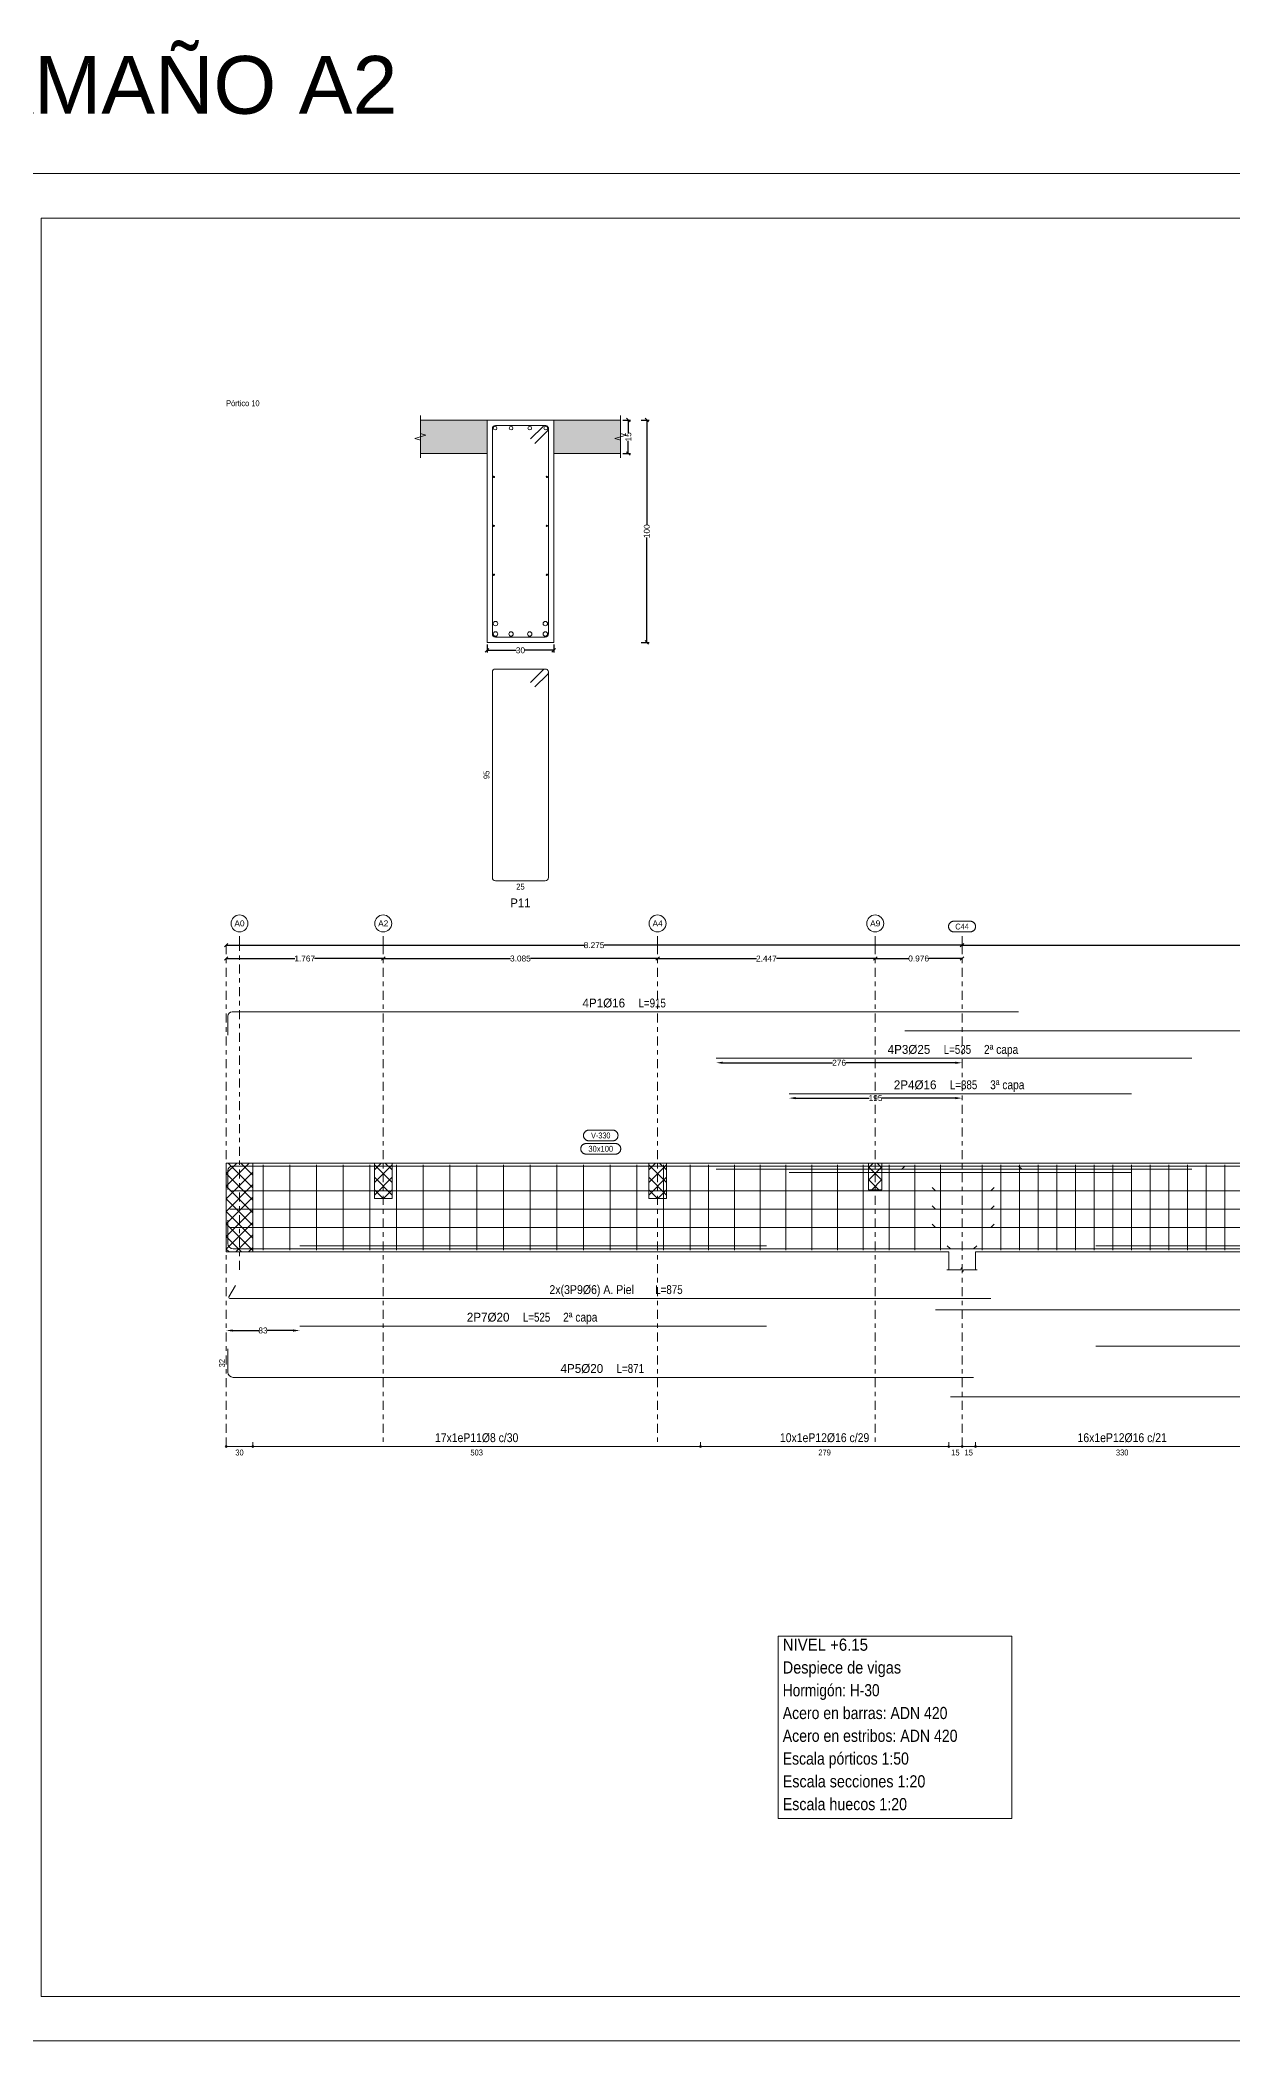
# Model space of a CAD drawing. Header units: millimetres. Extents: x 3 to 479, y -191 to 120.
# Drawn here: x 264.82 to 291.65, y 21.26 to 66.26 of the extents above; entities that cross this region are included whole.
import ezdxf
from ezdxf.enums import TextEntityAlignment as Align

# ---------------------------------------------------------------- set-up
doc = ezdxf.new("R2010")
doc.units = ezdxf.units.MM
doc.linetypes.add('CYPE_RAYAPUNTO', pattern=[0.4125, 0.2025, -0.105, 0, -0.105])
for name, color, linetype, lineweight in [('ALZ_ARM_LONG_ARM_TEXTOS', 3, 'Continuous', 9), ('ALZ_ARM_LONG_TXT_IND_CAPA_ARM_LONG', 3, 'Continuous', 9), ('ALZ_ARM_LONG_TXT_LONG', 3, 'Continuous', 9), ('ALZ_ARM_TRANS_TXT_EST', 3, 'Continuous', 9), ('ALZ_CONT_NUDOS', 122, 'Continuous', 9), ('ALZ_CONT_VIG_HORMIGON', 2, 'Continuous', 9), ('ALZ_COT_COT_ANCLAJES', 3, 'Continuous', 0), ('ALZ_COT_COT_ARM', 3, 'Continuous', 0), ('ALZ_COT_COT_EST', 3, 'Continuous', 0), ('ALZ_COT_COT_LIN_APOYOS', 2, 'CYPE_RAYAPUNTO', 0), ('ALZ_COT_LONGITUD_PROYECTADA', 122, 'Continuous', 0), ('ALZ_COT_TEXTOS_ESTRIBOS', 122, 'Continuous', 0), ('ALZ_REF_COT_LIN_AUX_COTA', 2, 'CYPE_RAYAPUNTO', 9), ('ALZ_REF_REF_NOMBRE', 3, 'Continuous', 9), ('ALZ_REF_REF_REFERENCIA', 3, 'Continuous', 9), ('ALZ_REF_REFERENCIA_PORTICO', 3, 'Continuous', 9), ('ALZ_REF_TEXTO_REF_NOMBRE', 3, 'Continuous', 9), ('ALZ_REF_TEXTO_REF_REFERENCIA', 3, 'Continuous', 9), ('ARM_LONGITUDINAL_Ø16', 212, 'Continuous', 9), ('ARM_LONGITUDINAL_Ø20', 30, 'Continuous', 9), ('ARM_LONGITUDINAL_Ø25', 20, 'Continuous', 9), ('ARM_LONGITUDINAL_Ø6', 151, 'Continuous', 9), ('ARM_TRANSVERSAL_Ø16', 212, 'Continuous', 9), ('ARM_TRANSVERSAL_Ø8', 32, 'Continuous', 9), ('CIM_REFEREN', 2, 'Continuous', 0), ('RECUAD_LIMITES', 2, 'Continuous', 0), ('RECUAD_MARCO', 1, 'Continuous', 20), ('SEC_CONT_FORJADOS_SECCION', 8, 'Continuous', 9), ('SEC_CONT_VIG_HORMIGON_SECCION', 2, 'Continuous', 9), ('SEC_COTAS_SEC_DIM_VIGA', 122, 'Continuous', 0), ('SEC_COTAS_TEXTOS_DESPIECE_ESTRIBADO', 122, 'Continuous', 0), ('SEC_REF_TXT_POSICIONES_ARM_ESTRIBOS', 1, 'Continuous', 9), ('TAB_COM_LINEAS', 1, 'Continuous', 9), ('TAB_COM_TEXTOS', 1, 'Continuous', 9)]:
    doc.layers.add(name, color=color, linetype=linetype, lineweight=lineweight)
doc.styles.add('CYPETXT_0.2_romans', font='arial.ttf', dxfattribs={"height": 0.133333})
doc.styles.add('CYPETXT_romans', font='arial.ttf', dxfattribs={"height": 0.2})
doc.dimstyles.new('cype_arrow', dxfattribs={"dimtxt": 0.18, "dimasz": 0.15, "dimexe": 0.05, "dimexo": 0.05, "dimgap": 0, "dimtad": 0, "dimdec": 4, "dimzin": 0, "dimdsep": 46, "dimtxsty": 'CYPETXT_0.2_romans', "dimcen": 0.09, "dimadec": 0, "dimazin": 0, "dimtfac": 1, "dimtdec": 4, "dimtofl": 0, "dimtmove": 2, "dimatfit": 3, "dimfxl": 1, "dimtolj": 1, "dimtzin": 0, "dimarcsym": 0})
doc.dimstyles.new('cype_oblique', dxfattribs={"dimtxt": 0.18, "dimasz": 0.18, "dimexe": 0.05, "dimexo": 0.05, "dimgap": 0, "dimtad": 0, "dimdec": 4, "dimzin": 0, "dimdsep": 46, "dimtxsty": 'CYPETXT_0.2_romans', "dimblk": 'OBLIQUE', "dimtsz": 0.04, "dimcen": 0.09, "dimadec": 0, "dimazin": 0, "dimtfac": 1, "dimtdec": 4, "dimtofl": 0, "dimtmove": 2, "dimatfit": 3, "dimfxl": 1, "dimtolj": 1, "dimtzin": 0, "dimarcsym": 0})

# ---------------------------------------------------------------- blocks, each defined once
blk = doc.blocks.new('*D1186')
at = {"layer": 'Defpoints', "color": 0, "transparency": 16777216}
for p in [(274.871, 52.712), (276.371, 52.712), (276.371, 52.534)]:
    blk.add_point(p, dxfattribs=at)
at = {"layer": 'SEC_COTAS_SEC_DIM_VIGA', "color": 0, "lineweight": -2, "transparency": 16777216}
for p, q in [((274.871, 52.662), (274.871, 52.484)), ((276.371, 52.662), (276.371, 52.484)), ((274.831, 52.494), (274.911, 52.574)), ((274.871, 52.534), (275.526, 52.534)), ((276.371, 52.534), (275.716, 52.534)), ((276.331, 52.494), (276.411, 52.574))]:
    blk.add_line(p, q, dxfattribs=at)
at = {"layer": 'SEC_COTAS_SEC_DIM_VIGA', "color": 0, "transparency": 16777216, "insert": (275.621, 52.534), "char_height": 0.1333, "attachment_point": 5, "style": 'CYPETXT_0.2_romans'}
blk.add_mtext('\\A1;30', dxfattribs=at)
blk = doc.blocks.new('_OBLIQUE')
at = {"color": 0, "linetype": 'ByBlock', "lineweight": -2}
blk.add_line((-0.5, -0.5), (0.5, 0.5), dxfattribs=at)
blk = doc.blocks.new('*D1187')
at = {"layer": 'Defpoints', "color": 0, "transparency": 16777216}
for p in [(277.871, 57.712), (278.048, 57.712), (277.871, 56.962)]:
    blk.add_point(p, dxfattribs=at)
at = {"layer": 'SEC_COTAS_SEC_DIM_VIGA', "color": 0, "lineweight": -2, "transparency": 16777216}
for p, q in [((277.921, 57.712), (278.098, 57.712)), ((278.088, 57.672), (278.008, 57.752)), ((278.048, 57.712), (278.048, 57.427)), ((278.048, 56.962), (278.048, 57.247)), ((277.921, 56.962), (278.098, 56.962)), ((278.088, 56.922), (278.008, 57.002))]:
    blk.add_line(p, q, dxfattribs=at)
at = {"layer": 'SEC_COTAS_SEC_DIM_VIGA', "color": 0, "transparency": 16777216, "insert": (278.048, 57.337), "char_height": 0.1333, "attachment_point": 5, "rotation": 90, "style": 'CYPETXT_0.2_romans'}
blk.add_mtext('\\A1;15', dxfattribs=at)
blk = doc.blocks.new('*D1188')
at = {"layer": 'Defpoints', "color": 0, "transparency": 16777216}
for p in [(278.287, 57.712), (278.464, 57.712), (278.287, 52.712)]:
    blk.add_point(p, dxfattribs=at)
at = {"layer": 'SEC_COTAS_SEC_DIM_VIGA', "color": 0, "lineweight": -2, "transparency": 16777216}
for p, q in [((278.337, 57.712), (278.514, 57.712)), ((278.504, 57.672), (278.424, 57.752)), ((278.464, 57.712), (278.464, 55.353)), ((278.464, 52.712), (278.464, 55.071)), ((278.337, 52.712), (278.514, 52.712)), ((278.504, 52.672), (278.424, 52.752))]:
    blk.add_line(p, q, dxfattribs=at)
at = {"layer": 'SEC_COTAS_SEC_DIM_VIGA', "color": 0, "transparency": 16777216, "insert": (278.464, 55.212), "char_height": 0.1333, "attachment_point": 5, "rotation": 90, "style": 'CYPETXT_0.2_romans'}
blk.add_mtext('\\A1;100', dxfattribs=at)
blk = doc.blocks.new('*D1192')
at = {"layer": 'ALZ_COT_LONGITUD_PROYECTADA', "color": 0, "lineweight": -2, "transparency": 16777216}
for p, q in [((268.963, 45.562), (269.043, 45.642)), ((269.003, 45.602), (270.551, 45.602)), ((272.536, 45.602), (270.988, 45.602)), ((272.496, 45.562), (272.576, 45.642))]:
    blk.add_line(p, q, dxfattribs=at)
at = {"layer": 'Defpoints', "color": 0, "transparency": 16777216}
for p in [(269.003, 45.602), (269.003, 45.602), (272.536, 45.602)]:
    blk.add_point(p, dxfattribs=at)
at = {"layer": 'ALZ_COT_LONGITUD_PROYECTADA', "color": 0, "transparency": 16777216, "insert": (270.77, 45.602), "char_height": 0.1333, "attachment_point": 5, "style": 'CYPETXT_0.2_romans'}
blk.add_mtext('\\A1;1.767', dxfattribs=at)
blk = doc.blocks.new('*D1193')
at = {"layer": 'ALZ_COT_LONGITUD_PROYECTADA', "color": 0, "lineweight": -2, "transparency": 16777216}
for p, q in [((272.496, 45.562), (272.576, 45.642)), ((272.536, 45.602), (275.396, 45.602)), ((278.706, 45.602), (275.847, 45.602)), ((278.666, 45.562), (278.746, 45.642))]:
    blk.add_line(p, q, dxfattribs=at)
at = {"layer": 'Defpoints', "color": 0, "transparency": 16777216}
for p in [(272.536, 45.602), (272.536, 45.602), (278.706, 45.602)]:
    blk.add_point(p, dxfattribs=at)
at = {"layer": 'ALZ_COT_LONGITUD_PROYECTADA', "color": 0, "transparency": 16777216, "insert": (275.621, 45.602), "char_height": 0.1333, "attachment_point": 5, "style": 'CYPETXT_0.2_romans'}
blk.add_mtext('\\A1;3.085', dxfattribs=at)
blk = doc.blocks.new('*D1194')
at = {"layer": 'ALZ_COT_LONGITUD_PROYECTADA', "color": 0, "lineweight": -2, "transparency": 16777216}
for p, q in [((278.666, 45.562), (278.746, 45.642)), ((278.706, 45.602), (280.927, 45.602)), ((283.601, 45.602), (281.379, 45.602)), ((283.561, 45.562), (283.641, 45.642))]:
    blk.add_line(p, q, dxfattribs=at)
at = {"layer": 'Defpoints', "color": 0, "transparency": 16777216}
for p in [(278.706, 45.602), (278.706, 45.602), (283.601, 45.602)]:
    blk.add_point(p, dxfattribs=at)
at = {"layer": 'ALZ_COT_LONGITUD_PROYECTADA', "color": 0, "transparency": 16777216, "insert": (281.153, 45.602), "char_height": 0.1333, "attachment_point": 5, "style": 'CYPETXT_0.2_romans'}
blk.add_mtext('\\A1;2.447', dxfattribs=at)
blk = doc.blocks.new('*D1195')
at = {"layer": 'ALZ_COT_LONGITUD_PROYECTADA', "color": 0, "lineweight": -2, "transparency": 16777216}
for p, q in [((283.561, 45.562), (283.641, 45.642)), ((283.601, 45.602), (284.352, 45.602)), ((285.553, 45.602), (284.802, 45.602)), ((285.513, 45.562), (285.593, 45.642))]:
    blk.add_line(p, q, dxfattribs=at)
at = {"layer": 'Defpoints', "color": 0, "transparency": 16777216}
for p in [(283.601, 45.602), (283.601, 45.602), (285.553, 45.602)]:
    blk.add_point(p, dxfattribs=at)
at = {"layer": 'ALZ_COT_LONGITUD_PROYECTADA', "color": 0, "transparency": 16777216, "insert": (284.577, 45.602), "char_height": 0.1333, "attachment_point": 5, "style": 'CYPETXT_0.2_romans'}
blk.add_mtext('\\A1;0.976', dxfattribs=at)
blk = doc.blocks.new('*D1196')
at = {"layer": 'ALZ_COT_LONGITUD_PROYECTADA', "color": 0, "lineweight": -2, "transparency": 16777216}
for p, q in [((268.963, 45.862), (269.043, 45.942)), ((285.513, 45.862), (285.593, 45.942)), ((269.003, 45.902), (277.052, 45.902)), ((285.553, 45.902), (277.504, 45.902))]:
    blk.add_line(p, q, dxfattribs=at)
at = {"layer": 'Defpoints', "color": 0, "transparency": 16777216}
for p in [(269.003, 45.902), (269.003, 45.902), (285.553, 45.902)]:
    blk.add_point(p, dxfattribs=at)
at = {"layer": 'ALZ_COT_LONGITUD_PROYECTADA', "color": 0, "transparency": 16777216, "insert": (277.278, 45.902), "char_height": 0.1333, "attachment_point": 5, "style": 'CYPETXT_0.2_romans'}
blk.add_mtext('\\A1;8.275', dxfattribs=at)
blk = doc.blocks.new('*D1197')
at = {"layer": 'ALZ_COT_LONGITUD_PROYECTADA', "color": 0, "lineweight": -2, "transparency": 16777216}
for p, q in [((285.513, 45.862), (285.593, 45.942)), ((303.463, 45.862), (303.543, 45.942)), ((285.553, 45.902), (294.303, 45.902)), ((303.503, 45.902), (294.754, 45.902))]:
    blk.add_line(p, q, dxfattribs=at)
at = {"layer": 'Defpoints', "color": 0, "transparency": 16777216}
for p in [(285.553, 45.902), (285.553, 45.902), (303.503, 45.902)]:
    blk.add_point(p, dxfattribs=at)
at = {"layer": 'ALZ_COT_LONGITUD_PROYECTADA', "color": 0, "transparency": 16777216, "insert": (294.528, 45.902), "char_height": 0.1333, "attachment_point": 5, "style": 'CYPETXT_0.2_romans'}
blk.add_mtext('\\A1;8.975', dxfattribs=at)
blk = doc.blocks.new('*D1199')
at = {"layer": 'ALZ_COT_COT_ARM', "color": 0, "lineweight": -2, "transparency": 16777216}
for p, q in [((280.173, 43.258), (282.64, 43.258)), ((285.403, 43.258), (282.937, 43.258))]:
    blk.add_line(p, q, dxfattribs=at)
at = {"layer": 'ALZ_COT_COT_ARM', "color": 0, "transparency": 16777216}
for points in [[(280.173, 43.283), (280.173, 43.233), (280.023, 43.258)], [(285.403, 43.283), (285.403, 43.233), (285.553, 43.258)]]:
    blk.add_solid(points, dxfattribs=at)
at = {"layer": 'Defpoints', "color": 0, "transparency": 16777216}
for p in [(280.023, 43.258), (285.553, 43.258), (285.553, 43.258)]:
    blk.add_point(p, dxfattribs=at)
at = {"layer": 'ALZ_COT_COT_ARM', "color": 0, "transparency": 16777216, "insert": (282.788, 43.258), "char_height": 0.1333, "attachment_point": 5, "style": 'CYPETXT_0.2_romans'}
blk.add_mtext('\\A1;276', dxfattribs=at)
blk = doc.blocks.new('*D1200')
at = {"layer": 'ALZ_COT_COT_ARM', "color": 0, "lineweight": -2, "transparency": 16777216}
for p, q in [((281.812, 42.463), (283.466, 42.463)), ((285.403, 42.463), (283.749, 42.463))]:
    blk.add_line(p, q, dxfattribs=at)
at = {"layer": 'ALZ_COT_COT_ARM', "color": 0, "transparency": 16777216}
for points in [[(281.812, 42.488), (281.812, 42.438), (281.662, 42.463)], [(285.403, 42.488), (285.403, 42.438), (285.553, 42.463)]]:
    blk.add_solid(points, dxfattribs=at)
at = {"layer": 'Defpoints', "color": 0, "transparency": 16777216}
for p in [(281.662, 42.463), (285.553, 42.463), (285.553, 42.463)]:
    blk.add_point(p, dxfattribs=at)
at = {"layer": 'ALZ_COT_COT_ARM', "color": 0, "transparency": 16777216, "insert": (283.608, 42.463), "char_height": 0.1333, "attachment_point": 5, "style": 'CYPETXT_0.2_romans'}
blk.add_mtext('\\A1;195', dxfattribs=at)
blk = doc.blocks.new('*D1201')
at = {"layer": 'ALZ_COT_COT_ARM', "color": 0, "lineweight": -2, "transparency": 16777216}
for p, q in [((269.153, 37.236), (269.735, 37.236)), ((270.509, 37.236), (269.926, 37.236))]:
    blk.add_line(p, q, dxfattribs=at)
at = {"layer": 'ALZ_COT_COT_ARM', "color": 0, "transparency": 16777216}
for points in [[(269.153, 37.261), (269.153, 37.211), (269.003, 37.236)], [(270.509, 37.261), (270.509, 37.211), (270.659, 37.236)]]:
    blk.add_solid(points, dxfattribs=at)
at = {"layer": 'Defpoints', "color": 0, "transparency": 16777216}
for p in [(269.003, 37.236), (270.659, 37.236), (270.659, 37.236)]:
    blk.add_point(p, dxfattribs=at)
at = {"layer": 'ALZ_COT_COT_ARM', "color": 0, "transparency": 16777216, "insert": (269.831, 37.236), "char_height": 0.1333, "attachment_point": 5, "style": 'CYPETXT_0.2_romans'}
blk.add_mtext('\\A1;83', dxfattribs=at)

msp = doc.modelspace()

# ---------------------------------------------------------------- hatches: boundary and pattern name
at = {"layer": 'SEC_CONT_FORJADOS_SECCION', "true_color": 0xdad7d3}
for points in [[(273.37112, 57.71183), (274.87112, 57.71183), (274.87112, 56.96183), (273.37112, 56.96183)], [(277.87112, 57.71183), (276.37112, 57.71183), (276.37112, 56.96183), (277.87112, 56.96183)]]:
    msp.add_hatch(color=254, dxfattribs=at).paths.add_polyline_path(points)

# ---------------------------------------------------------------- linework, layer by layer
at = {"layer": 'ALZ_CONT_NUDOS'}
for p, q in [((269.00293, 41.00258), (269.00293, 39.00258)), ((285.25306, 39.00258), (285.25306, 38.60258)), ((285.85306, 39.00258), (285.85306, 38.60258))]:
    msp.add_line(p, q, dxfattribs=at)
at = {"layer": 'ALZ_CONT_NUDOS', "lineweight": 0}
for p, q in [((269.00293, 40.48197), (269.52353, 41.00258)), ((269.00293, 40.76481), (269.24069, 41.00258)), ((269.60293, 40.44766), (269.04801, 41.00258)), ((269.60293, 40.7305), (269.33085, 41.00258)), ((272.33612, 40.84766), (272.49104, 41.00258)), ((272.33612, 40.56481), (272.73612, 40.96481)), ((272.73612, 40.56481), (272.33612, 40.96481)), ((272.73612, 40.84766), (272.5812, 41.00258)), ((278.50612, 40.84766), (278.66104, 41.00258)), ((278.50612, 40.56481), (278.90612, 40.96481)), ((278.90612, 40.56481), (278.50612, 40.96481)), ((278.90612, 40.84766), (278.7512, 41.00258)), ((283.45056, 40.89766), (283.55548, 41.00258)), ((283.75056, 40.89766), (283.64564, 41.00258)), ((269.00293, 40.19913), (269.60293, 40.79913)), ((269.60293, 40.16481), (269.00293, 40.76481)), ((269.00293, 39.91629), (269.60293, 40.51629)), ((272.33612, 40.28197), (272.73612, 40.68197)), ((272.73612, 40.28197), (272.33612, 40.68197)), ((278.50612, 40.28197), (278.90612, 40.68197)), ((278.90612, 40.28197), (278.50612, 40.68197)), ((283.45056, 40.61481), (283.75056, 40.91481)), ((283.75056, 40.61481), (283.45056, 40.91481)), ((283.67995, 40.40258), (283.45056, 40.63197)), ((283.52116, 40.40258), (283.75056, 40.63197)), ((269.60293, 39.88197), (269.00293, 40.48197)), ((269.00293, 39.63344), (269.60293, 40.23344)), ((269.60293, 39.59913), (269.00293, 40.19913)), ((272.53267, 40.20258), (272.33612, 40.39913)), ((272.53957, 40.20258), (272.73612, 40.39913)), ((278.70267, 40.20258), (278.50612, 40.39913)), ((278.70957, 40.20258), (278.90612, 40.39913)), ((269.00293, 39.3506), (269.60293, 39.9506)), ((269.60293, 39.31629), (269.00293, 39.91629)), ((269.00293, 39.06776), (269.60293, 39.66776)), ((269.60293, 39.03344), (269.00293, 39.63344)), ((269.35095, 39.00258), (269.00293, 39.3506)), ((269.22059, 39.00258), (269.60293, 39.38492)), ((269.06811, 39.00258), (269.00293, 39.06776)), ((269.50343, 39.00258), (269.60293, 39.10207))]:
    msp.add_line(p, q, dxfattribs=at)
at = {"layer": 'ALZ_CONT_NUDOS'}
for points in [[(269.00293, 41.00258), (269.60293, 41.00258)], [(285.25306, 41.00258), (285.85306, 41.00258)], [(269.00293, 39.00258), (269.60293, 39.00258)], [(285.21306, 38.60258), (285.52306, 38.60258), (285.53806, 38.65258), (285.56806, 38.55258), (285.58306, 38.60258), (285.89306, 38.60258)]]:
    msp.add_lwpolyline(points, dxfattribs=at)
at = {"layer": 'ALZ_CONT_NUDOS', "lineweight": 0}
for points in [[(269.00293, 41.00258), (269.00293, 39.00258), (269.60293, 39.00258), (269.60293, 41.00258), (269.00293, 41.00258)], [(272.33612, 41.00258), (272.33612, 40.20258), (272.73612, 40.20258), (272.73612, 41.00258), (272.33612, 41.00258)], [(278.50612, 41.00258), (278.50612, 40.20258), (278.90612, 40.20258), (278.90612, 41.00258), (278.50612, 41.00258)], [(283.45056, 41.00258), (283.45056, 40.40258), (283.75056, 40.40258), (283.75056, 41.00258), (283.45056, 41.00258)]]:
    msp.add_lwpolyline(points, close=True, dxfattribs=at)
at = {"layer": 'ALZ_CONT_VIG_HORMIGON'}
for p, q in [((269.60293, 41.00258), (272.53612, 41.00258)), ((272.53612, 41.00258), (278.70612, 41.00258)), ((278.70612, 41.00258), (283.60056, 41.00258)), ((283.60056, 41.00258), (285.25306, 41.00258)), ((285.85306, 41.00258), (302.55306, 41.00258)), ((269.60293, 39.00258), (272.53612, 39.00258)), ((272.53612, 39.00258), (278.70612, 39.00258)), ((278.70612, 39.00258), (283.60056, 39.00258)), ((283.60056, 39.00258), (285.25306, 39.00258)), ((285.85306, 39.00258), (302.55306, 39.00258))]:
    msp.add_line(p, q, dxfattribs=at)
at = {"layer": 'ALZ_COT_COT_EST'}
for p, q in [((269.00293, 34.62577), (269.00293, 34.72577)), ((269.60293, 34.62577), (269.60293, 34.72577)), ((279.67144, 34.62577), (279.67144, 34.72577)), ((285.25306, 34.62577), (285.25306, 34.72577)), ((285.55306, 34.62577), (285.55306, 34.72577)), ((285.85306, 34.62577), (285.85306, 34.72577))]:
    msp.add_line(p, q, dxfattribs=at)
for points in [[(269.00293, 34.62577), (269.60293, 34.62577), (269.60293, 34.72577)], [(269.60293, 34.62577), (279.67144, 34.62577), (279.67144, 34.72577)], [(279.67144, 34.62577), (285.25306, 34.62577), (285.25306, 34.72577)], [(285.25306, 34.62577), (285.55306, 34.62577), (285.55306, 34.72577)], [(285.55306, 34.62577), (285.85306, 34.62577), (285.85306, 34.72577)], [(285.85306, 34.62577), (292.45644, 34.62577), (292.45644, 34.72577)]]:
    msp.add_lwpolyline(points, dxfattribs=at)
for centre in [(269.00293, 34.62577), (269.60293, 34.62577), (269.60293, 34.62577), (279.67144, 34.62577), (279.67144, 34.62577), (285.25306, 34.62577), (285.25306, 34.62577), (285.55306, 34.62577), (285.55306, 34.62577), (285.85306, 34.62577), (285.85306, 34.62577)]:
    msp.add_circle(centre, 0.02, dxfattribs=at)
at = {"layer": 'ALZ_COT_COT_LIN_APOYOS'}
for p, q in [((269.00293, 45.90205), (269.00293, 34.62577)), ((269.00293, 45.90205), (269.00293, 34.62577)), ((272.53612, 45.90205), (272.53612, 34.62577)), ((278.70612, 45.90205), (278.70612, 34.62577)), ((283.60056, 45.90205), (283.60056, 34.62577)), ((285.55306, 45.90205), (285.55306, 34.62577)), ((285.55306, 45.90205), (285.55306, 34.62577))]:
    msp.add_line(p, q, dxfattribs=at)
at = {"layer": 'ALZ_REF_COT_LIN_AUX_COTA'}
for p, q in [((269.30293, 45.90205), (269.30293, 46.20205)), ((272.53612, 45.90205), (272.53612, 46.20205)), ((278.70612, 45.90205), (278.70612, 46.20205)), ((283.60056, 45.90205), (283.60056, 46.20205)), ((285.55306, 45.90205), (285.55306, 46.20205)), ((269.30293, 38.60258), (269.30293, 45.90205))]:
    msp.add_line(p, q, dxfattribs=at)
at = {"layer": 'ALZ_REF_REF_NOMBRE'}
for points in [[(277.757, 41.44258), (277.76501, 41.44231), (277.77299, 41.44151), (277.7809, 41.44017), (277.7887, 41.43831), (277.79636, 41.43594), (277.80384, 41.43306), (277.81112, 41.42968), (277.81815, 41.42583), (277.82491, 41.42151), (277.83137, 41.41675), (277.83749, 41.41158), (277.84325, 41.406), (277.84863, 41.40005), (277.8536, 41.39376), (277.85814, 41.38715), (277.86223, 41.38025), (277.86585, 41.37309), (277.86898, 41.36571), (277.87161, 41.35813), (277.87373, 41.3504), (277.87532, 41.34254), (277.87639, 41.33459), (277.87693, 41.32659), (277.87693, 41.31857), (277.87639, 41.31057), (277.87532, 41.30262), (277.87373, 41.29476), (277.87161, 41.28702), (277.86898, 41.27945), (277.86585, 41.27206), (277.86223, 41.26491), (277.85814, 41.25801), (277.8536, 41.2514), (277.84863, 41.2451), (277.84325, 41.23915), (277.83749, 41.23358), (277.83137, 41.2284), (277.82491, 41.22364), (277.81815, 41.21933), (277.81112, 41.21547), (277.80384, 41.2121), (277.79636, 41.20922), (277.7887, 41.20684), (277.7809, 41.20498), (277.77299, 41.20365), (277.76501, 41.20285), (277.757, 41.20258), (277.099, 41.20258), (277.09098, 41.20285), (277.083, 41.20365), (277.07509, 41.20498), (277.06729, 41.20684), (277.05963, 41.20922), (277.05215, 41.2121), (277.04487, 41.21547), (277.03784, 41.21933), (277.03108, 41.22364), (277.02463, 41.2284), (277.0185, 41.23358), (277.01274, 41.23915), (277.00736, 41.2451), (277.00239, 41.2514), (276.99785, 41.25801), (276.99376, 41.26491), (276.99014, 41.27206), (276.98701, 41.27945), (276.98438, 41.28702), (276.98226, 41.29476), (276.98067, 41.30262), (276.9796, 41.31057), (276.97906, 41.31857), (276.97906, 41.32659), (276.9796, 41.33459), (276.98067, 41.34254), (276.98226, 41.3504), (276.98438, 41.35813), (276.98701, 41.36571), (276.99014, 41.37309), (276.99376, 41.38025), (276.99785, 41.38715), (277.00239, 41.39376), (277.00736, 41.40005), (277.01274, 41.406), (277.0185, 41.41158), (277.02463, 41.41675), (277.03108, 41.42151), (277.03784, 41.42583), (277.04487, 41.42968), (277.05215, 41.43306), (277.05963, 41.43594), (277.06729, 41.43831), (277.07509, 41.44017), (277.083, 41.44151), (277.09098, 41.44231), (277.099, 41.44258), (277.757, 41.44258)], [(277.696, 41.74258), (277.70401, 41.74231), (277.71199, 41.74151), (277.7199, 41.74017), (277.7277, 41.73831), (277.73536, 41.73594), (277.74284, 41.73306), (277.75012, 41.72968), (277.75715, 41.72583), (277.76391, 41.72151), (277.77037, 41.71675), (277.77649, 41.71158), (277.78225, 41.706), (277.78763, 41.70005), (277.7926, 41.69376), (277.79714, 41.68715), (277.80123, 41.68025), (277.80485, 41.67309), (277.80798, 41.66571), (277.81061, 41.65813), (277.81273, 41.6504), (277.81432, 41.64254), (277.81539, 41.63459), (277.81593, 41.62659), (277.81593, 41.61857), (277.81539, 41.61057), (277.81432, 41.60262), (277.81273, 41.59476), (277.81061, 41.58702), (277.80798, 41.57945), (277.80485, 41.57206), (277.80123, 41.56491), (277.79714, 41.55801), (277.7926, 41.5514), (277.78763, 41.5451), (277.78225, 41.53915), (277.77649, 41.53358), (277.77037, 41.5284), (277.76391, 41.52364), (277.75715, 41.51933), (277.75012, 41.51547), (277.74284, 41.5121), (277.73536, 41.50922), (277.7277, 41.50684), (277.7199, 41.50498), (277.71199, 41.50365), (277.70401, 41.50285), (277.696, 41.50258), (277.16, 41.50258), (277.15198, 41.50285), (277.144, 41.50365), (277.13609, 41.50498), (277.12829, 41.50684), (277.12063, 41.50922), (277.11315, 41.5121), (277.10587, 41.51547), (277.09884, 41.51933), (277.09208, 41.52364), (277.08563, 41.5284), (277.0795, 41.53358), (277.07374, 41.53915), (277.06836, 41.5451), (277.06339, 41.5514), (277.05885, 41.55801), (277.05476, 41.56491), (277.05114, 41.57206), (277.04801, 41.57945), (277.04538, 41.58702), (277.04326, 41.59476), (277.04167, 41.60262), (277.0406, 41.61057), (277.04006, 41.61857), (277.04006, 41.62659), (277.0406, 41.63459), (277.04167, 41.64254), (277.04326, 41.6504), (277.04538, 41.65813), (277.04801, 41.66571), (277.05114, 41.67309), (277.05476, 41.68025), (277.05885, 41.68715), (277.06339, 41.69376), (277.06836, 41.70005), (277.07374, 41.706), (277.0795, 41.71158), (277.08563, 41.71675), (277.09208, 41.72151), (277.09884, 41.72583), (277.10587, 41.72968), (277.11315, 41.73306), (277.12063, 41.73594), (277.12829, 41.73831), (277.13609, 41.74017), (277.144, 41.74151), (277.15198, 41.74231), (277.16, 41.74258), (277.696, 41.74258)]]:
    msp.add_lwpolyline(points, close=True, dxfattribs=at)
at = {"layer": 'ALZ_REF_REF_REFERENCIA'}
msp.add_lwpolyline([(285.73706, 46.44205), (285.74508, 46.44178), (285.75306, 46.44098), (285.76097, 46.43964), (285.76877, 46.43778), (285.77643, 46.43541), (285.78391, 46.43252), (285.79119, 46.42915), (285.79822, 46.42529), (285.80498, 46.42098), (285.81143, 46.41622), (285.81756, 46.41104), (285.82332, 46.40547), (285.8287, 46.39952), (285.83367, 46.39323), (285.83821, 46.38662), (285.8423, 46.37972), (285.84592, 46.37256), (285.84905, 46.36518), (285.85168, 46.3576), (285.8538, 46.34986), (285.85539, 46.34201), (285.85646, 46.33406), (285.857, 46.32606), (285.857, 46.31804), (285.85646, 46.31003), (285.85539, 46.30209), (285.8538, 46.29423), (285.85168, 46.28649), (285.84905, 46.27892), (285.84592, 46.27153), (285.8423, 46.26438), (285.83821, 46.25748), (285.83367, 46.25086), (285.8287, 46.24457), (285.82332, 46.23862), (285.81756, 46.23305), (285.81143, 46.22787), (285.80498, 46.22311), (285.79822, 46.2188), (285.79119, 46.21494), (285.78391, 46.21157), (285.77643, 46.20869), (285.76877, 46.20631), (285.76097, 46.20445), (285.75306, 46.20312), (285.74508, 46.20231), (285.73706, 46.20205), (285.36906, 46.20205), (285.36105, 46.20231), (285.35307, 46.20312), (285.34516, 46.20445), (285.33736, 46.20631), (285.3297, 46.20869), (285.32222, 46.21157), (285.31494, 46.21494), (285.30791, 46.2188), (285.30115, 46.22311), (285.29469, 46.22787), (285.28857, 46.23305), (285.28281, 46.23862), (285.27743, 46.24457), (285.27246, 46.25086), (285.26792, 46.25748), (285.26383, 46.26438), (285.26021, 46.27153), (285.25708, 46.27892), (285.25445, 46.28649), (285.25233, 46.29423), (285.25074, 46.30209), (285.24967, 46.31003), (285.24913, 46.31804), (285.24913, 46.32606), (285.24967, 46.33406), (285.25074, 46.34201), (285.25233, 46.34986), (285.25445, 46.3576), (285.25708, 46.36518), (285.26021, 46.37256), (285.26383, 46.37972), (285.26792, 46.38662), (285.27246, 46.39323), (285.27743, 46.39952), (285.28281, 46.40547), (285.28857, 46.41104), (285.29469, 46.41622), (285.30115, 46.42098), (285.30791, 46.42529), (285.31494, 46.42915), (285.32222, 46.43252), (285.3297, 46.43541), (285.33736, 46.43778), (285.34516, 46.43964), (285.35307, 46.44098), (285.36105, 46.44178), (285.36906, 46.44205), (285.73706, 46.44205)], close=True, dxfattribs=at)
for centre in [(269.30293, 46.39227), (272.53612, 46.39227), (278.70612, 46.39227), (283.60056, 46.39227)]:
    msp.add_circle(centre, 0.19023, dxfattribs=at)
at = {"layer": 'ARM_LONGITUDINAL_Ø16'}
for p, q in [((284.26306, 40.93058), (284.19235, 40.85987)), ((286.82293, 40.93058), (286.89567, 40.86196))]:
    msp.add_line(p, q, dxfattribs=at)
for points in [[(269.04293, 43.88205), (269.04293, 44.30605), (269.05023, 44.34278), (269.07104, 44.37393), (269.10219, 44.39474), (269.13893, 44.40205), (286.82293, 44.40205)], [(303.46306, 43.97833), (284.26306, 43.97833)], [(281.66212, 42.56257), (289.36212, 42.56257)], [(269.04293, 40.41058), (269.04293, 40.83458), (269.05023, 40.87131), (269.07104, 40.90246), (269.10219, 40.92327), (269.13893, 40.93058), (286.82293, 40.93058)], [(281.66212, 40.79191), (289.36212, 40.79191)], [(303.46306, 40.93058), (284.26306, 40.93058)]]:
    msp.add_lwpolyline(points, dxfattribs=at)
for centre in [(275.05112, 57.53183), (275.41112, 57.53183), (275.83112, 57.53183), (276.19112, 57.53183)]:
    msp.add_circle(centre, 0.04, dxfattribs=at)
at = {"layer": 'ARM_LONGITUDINAL_Ø20'}
msp.add_line((285.81306, 39.07458), (285.88642, 39.14254), dxfattribs=at)
for points in [[(269.04293, 39.71458), (269.04293, 39.19458), (269.05206, 39.14866), (269.07807, 39.10972), (269.117, 39.08371), (269.16293, 39.07458), (285.81306, 39.07458)], [(270.65887, 39.14391), (281.15887, 39.14391)], [(270.65887, 37.33584), (281.15887, 37.33584)], [(269.04293, 36.82151), (269.04293, 36.30151), (269.05206, 36.25558), (269.07807, 36.21665), (269.117, 36.19064), (269.16293, 36.18151), (285.81306, 36.18151)]]:
    msp.add_lwpolyline(points, dxfattribs=at)
for centre in [(275.06112, 53.13516), (276.18112, 53.13516), (275.06112, 52.90183), (275.41112, 52.90183), (275.83112, 52.90183), (276.18112, 52.90183)]:
    msp.add_circle(centre, 0.05, dxfattribs=at)
at = {"layer": 'ARM_LONGITUDINAL_Ø25'}
msp.add_line((285.29306, 39.07458), (285.21931, 39.14211), dxfattribs=at)
for points in [[(280.0233, 43.35833), (290.7233, 43.35833)], [(280.0233, 40.86124), (290.7233, 40.86124)], [(303.46306, 39.87458), (303.46306, 39.22458), (303.45165, 39.16717), (303.41913, 39.11851), (303.37047, 39.086), (303.31306, 39.07458), (285.29306, 39.07458)], [(303.46306, 39.14391), (288.56306, 39.14391)], [(303.46306, 36.54577), (303.46306, 35.89577), (303.45165, 35.83837), (303.41913, 35.78971), (303.37047, 35.75719), (303.31306, 35.74577), (285.29306, 35.74577)], [(303.46306, 36.88577), (288.56306, 36.88577)]]:
    msp.add_lwpolyline(points, dxfattribs=at)
at = {"layer": 'ARM_LONGITUDINAL_Ø6'}
for p, q in [((284.95306, 40.37991), (284.88235, 40.45062)), ((286.20293, 40.37991), (286.27364, 40.45062)), ((284.95306, 39.96791), (284.88235, 40.03862)), ((284.95306, 39.55591), (284.88235, 39.62662)), ((286.20293, 39.96791), (286.27364, 40.03862)), ((286.20293, 39.55591), (286.27364, 39.62662))]:
    msp.add_line(p, q, dxfattribs=at)
for points in [[(269.0845, 40.37991), (286.20293, 40.37991)], [(284.95306, 40.37991), (303.45306, 40.37991)], [(269.0845, 39.96791), (286.20293, 39.96791)], [(284.95306, 39.96791), (303.45306, 39.96791)], [(269.0845, 39.55591), (286.20293, 39.55591)], [(284.95306, 39.55591), (303.45306, 39.55591)], [(269.21293, 38.25029), (269.06371, 37.99184), (269.06622, 37.97762), (269.07344, 37.96512), (269.0845, 37.95584), (286.20293, 37.95584)], [(284.95306, 37.70257), (303.45306, 37.70257)]]:
    msp.add_lwpolyline(points, dxfattribs=at)
for centre in [(275.02612, 56.43266), (276.21612, 56.43266), (275.02612, 55.3335), (276.21612, 55.3335), (275.02612, 54.23433), (276.21612, 54.23433)]:
    msp.add_circle(centre, 0.015, dxfattribs=at)
at = {"layer": 'ARM_TRANSVERSAL_Ø16'}
for p, q in [((279.85225, 40.96258), (279.85225, 39.04258)), ((280.43225, 40.96258), (280.43225, 39.04258)), ((281.01225, 40.96258), (281.01225, 39.04258)), ((281.59225, 40.96258), (281.59225, 39.04258)), ((282.17225, 40.96258), (282.17225, 39.04258)), ((282.75225, 40.96258), (282.75225, 39.04258)), ((283.33225, 40.96258), (283.33225, 39.04258)), ((283.91225, 40.96258), (283.91225, 39.04258)), ((284.49225, 40.96258), (284.49225, 39.04258)), ((285.07225, 40.96258), (285.07225, 39.04258)), ((286.00475, 40.96258), (286.00475, 39.04258)), ((286.42475, 40.96258), (286.42475, 39.04258)), ((286.84475, 40.96258), (286.84475, 39.04258)), ((287.26475, 40.96258), (287.26475, 39.04258)), ((287.68475, 40.96258), (287.68475, 39.04258)), ((288.10475, 40.96258), (288.10475, 39.04258)), ((288.52475, 40.96258), (288.52475, 39.04258)), ((288.94475, 40.96258), (288.94475, 39.04258)), ((289.36475, 40.96258), (289.36475, 39.04258)), ((289.78475, 40.96258), (289.78475, 39.04258)), ((290.20475, 40.96258), (290.20475, 39.04258)), ((290.62475, 40.96258), (290.62475, 39.04258)), ((291.04475, 40.96258), (291.04475, 39.04258)), ((291.46475, 40.96258), (291.46475, 39.04258))]:
    msp.add_line(p, q, dxfattribs=at)
at = {"layer": 'ARM_TRANSVERSAL_Ø8'}
for p, q in [((269.83718, 40.96258), (269.83718, 39.04258)), ((270.43718, 40.96258), (270.43718, 39.04258)), ((271.03718, 40.96258), (271.03718, 39.04258)), ((271.63718, 40.96258), (271.63718, 39.04258)), ((272.23718, 40.96258), (272.23718, 39.04258)), ((272.83718, 40.96258), (272.83718, 39.04258)), ((273.43718, 40.96258), (273.43718, 39.04258)), ((274.03718, 40.96258), (274.03718, 39.04258)), ((274.63718, 40.96258), (274.63718, 39.04258)), ((275.23718, 40.96258), (275.23718, 39.04258)), ((275.83718, 40.96258), (275.83718, 39.04258)), ((276.43718, 40.96258), (276.43718, 39.04258)), ((277.03718, 40.96258), (277.03718, 39.04258)), ((277.63718, 40.96258), (277.63718, 39.04258)), ((278.23718, 40.96258), (278.23718, 39.04258)), ((278.83718, 40.96258), (278.83718, 39.04258)), ((279.43718, 40.96258), (279.43718, 39.04258))]:
    msp.add_line(p, q, dxfattribs=at)
for points in [[(275.94778, 57.18949), (276.23062, 57.47233), (276.23775, 57.48069), (276.24349, 57.49005), (276.24769, 57.5002), (276.25026, 57.51088), (276.25112, 57.52183), (276.24978, 57.53549), (276.24579, 57.54862), (276.23932, 57.56072), (276.23062, 57.57133), (276.22001, 57.58003), (276.20791, 57.5865), (276.19478, 57.59049), (276.18112, 57.59183), (275.06112, 57.59183), (275.03433, 57.5865), (275.01162, 57.57133), (274.99645, 57.54862), (274.99112, 57.52183), (274.99112, 52.90183), (274.99645, 52.87504), (275.01162, 52.85233), (275.03433, 52.83716), (275.06112, 52.83183), (276.18112, 52.83183), (276.20791, 52.83716), (276.23062, 52.85233), (276.24579, 52.87504), (276.25112, 52.90183), (276.25112, 57.52183), (276.24978, 57.53549), (276.24579, 57.54862), (276.23932, 57.56072), (276.23062, 57.57133), (276.22001, 57.58003), (276.20791, 57.5865), (276.19478, 57.59049), (276.18112, 57.59183), (276.16746, 57.59049), (276.15433, 57.5865), (276.14223, 57.58003), (276.13162, 57.57133), (275.84878, 57.28849)], [(275.94778, 51.71016), (276.23062, 51.993), (276.23775, 52.00135), (276.24349, 52.01072), (276.24769, 52.02087), (276.25026, 52.03155), (276.25112, 52.0425), (276.24978, 52.05615), (276.24579, 52.06929), (276.23932, 52.08139), (276.23062, 52.09199), (276.22001, 52.1007), (276.20791, 52.10717), (276.19478, 52.11115), (276.18112, 52.1125), (275.06112, 52.1125), (275.03433, 52.10717), (275.01162, 52.09199), (274.99645, 52.06929), (274.99112, 52.0425), (274.99112, 47.4225), (274.99645, 47.39571), (275.01162, 47.373), (275.03433, 47.35783), (275.06112, 47.3525), (276.18112, 47.3525), (276.20791, 47.35783), (276.23062, 47.373), (276.24579, 47.39571), (276.25112, 47.4225), (276.25112, 52.0425), (276.24978, 52.05615), (276.24579, 52.06929), (276.23932, 52.08139), (276.23062, 52.09199), (276.22001, 52.1007), (276.20791, 52.10717), (276.19478, 52.11115), (276.18112, 52.1125), (276.16746, 52.11115), (276.15433, 52.10717), (276.14223, 52.1007), (276.13162, 52.09199), (275.84878, 51.80915)]]:
    msp.add_lwpolyline(points, dxfattribs=at)
at = {"layer": 'RECUAD_LIMITES'}
msp.add_lwpolyline([(262.34593, 21.25684), (321.74593, 21.25684), (321.74593, 63.25684), (262.34593, 63.25684), (262.34593, 21.25684)], close=True, dxfattribs=at)
at = {"layer": 'RECUAD_MARCO'}
msp.add_lwpolyline([(264.84593, 22.25684), (320.74593, 22.25684), (320.74593, 62.25684), (264.84593, 62.25684), (264.84593, 22.25684)], close=True, dxfattribs=at)
at = {"layer": 'SEC_CONT_FORJADOS_SECCION'}
for points in [[(273.37112, 57.81183), (273.37112, 57.41183), (273.49612, 57.37433), (273.24612, 57.29933), (273.37112, 57.26183), (273.37112, 56.86183)], [(273.37112, 57.71183), (274.87112, 57.71183), (274.87112, 56.96183), (273.37112, 56.96183)], [(277.87112, 57.71183), (276.37112, 57.71183), (276.37112, 56.96183), (277.87112, 56.96183)], [(277.87112, 57.81183), (277.87112, 57.41183), (277.99612, 57.37433), (277.74612, 57.29933), (277.87112, 57.26183), (277.87112, 56.86183)]]:
    msp.add_lwpolyline(points, dxfattribs=at)
at = {"layer": 'SEC_CONT_FORJADOS_SECCION', "color": 254, "true_color": 0xdad7d3}
for points in [[(273.37112, 57.71183), (274.87112, 57.71183), (274.87112, 56.96183), (273.37112, 56.96183)], [(277.87112, 57.71183), (276.37112, 57.71183), (276.37112, 56.96183), (277.87112, 56.96183)]]:
    msp.add_lwpolyline(points, close=True, dxfattribs=at)
at = {"layer": 'SEC_CONT_VIG_HORMIGON_SECCION'}
msp.add_lwpolyline([(276.37112, 57.71183), (274.87112, 57.71183), (274.87112, 52.71183), (276.37112, 52.71183), (276.37112, 57.71183)], close=True, dxfattribs=at)
at = {"layer": 'TAB_COM_TEXTOS', "lineweight": 5}
for p, q in [((281.41914, 30.35831), (286.67271, 30.35831)), ((281.41914, 30.35831), (281.41914, 26.26045)), ((286.67271, 30.35831), (286.67271, 26.26045)), ((281.41914, 26.26045), (286.67271, 26.26045))]:
    msp.add_line(p, q, dxfattribs=at)

# ---------------------------------------------------------------- texts
at = {"layer": 'ALZ_ARM_LONG_ARM_TEXTOS', "style": 'CYPETXT_romans'}
for s, width, p in [('4P1%%c16', 0.935124, (277.49593, 44.50205)), ('4P3%%c25', 0.935124, (284.3598, 43.45833)), ('2P4%%c16', 0.935124, (284.49862, 42.66257)), ('2x(3P9%%c6) A. Piel', 0.849696, (277.22293, 38.05584)), ('2P7%%c20', 0.935124, (274.89537, 37.43584)), ('4P5%%c20', 0.935124, (277.003, 36.28151))]:
    msp.add_text(s, height=0.2, dxfattribs=dict(at, width=width)).set_placement(p, align=Align.CENTER)
at = {"layer": 'ALZ_ARM_LONG_TXT_IND_CAPA_ARM_LONG', "style": 'CYPETXT_romans', "width": 0.816999}
for s, p in [('2ª capa', (286.4318, 43.45833)), ('3ª capa', (286.57062, 42.66257)), ('2ª capa', (276.96737, 37.43584))]:
    msp.add_text(s, height=0.2, dxfattribs=at).set_placement(p, align=Align.CENTER)
at = {"layer": 'ALZ_ARM_LONG_TXT_LONG', "style": 'CYPETXT_romans', "width": 0.785606}
for s, p in [(' L=915', (278.55443, 44.50205)), (' L=535', (285.4183, 43.45833)), (' L=385', (285.55712, 42.66257)), (' L=875', (278.93093, 38.05584)), (' L=525', (275.95387, 37.43584)), (' L=871', (278.0615, 36.28151))]:
    msp.add_text(s, height=0.2, dxfattribs=at).set_placement(p, align=Align.CENTER)
at = {"layer": 'ALZ_ARM_TRANS_TXT_EST', "style": 'CYPETXT_romans'}
for s, width, p in [('17x1eP11%%c8 c/30', 0.837616, (274.63718, 34.72577)), ('10x1eP12%%c16 c/29', 0.839789, (282.46225, 34.72577)), ('16x1eP12%%c16 c/21', 0.839789, (289.15475, 34.72577))]:
    msp.add_text(s, height=0.2, dxfattribs=dict(at, width=width)).set_placement(p, align=Align.CENTER)
at = {"layer": 'ALZ_COT_COT_ANCLAJES', "style": 'CYPETXT_romans', "width": 0.872274}
msp.add_text('32', height=0.133333, rotation=90, dxfattribs=at).set_placement((268.97626, 36.50151), align=Align.CENTER)
at = {"layer": 'ALZ_COT_TEXTOS_ESTRIBOS', "style": 'CYPETXT_romans', "width": 0.872274}
for s, p in [('30', (269.30293, 34.55911)), ('503', (274.63718, 34.55911)), ('279', (282.46225, 34.55911)), ('15', (285.40306, 34.55911)), ('15', (285.70306, 34.55911)), ('330', (289.15475, 34.55911))]:
    msp.add_text(s, height=0.133333, dxfattribs=at).set_placement(p, align=Align.TOP_CENTER)
at = {"layer": 'ALZ_REF_REFERENCIA_PORTICO', "style": 'CYPETXT_romans', "width": 0.820327}
msp.add_text('Pórtico 10', height=0.133333, dxfattribs=at).set_placement((269.00293, 58.09183), align=Align.MIDDLE_LEFT)
at = {"layer": 'ALZ_REF_TEXTO_REF_NOMBRE', "style": 'CYPETXT_romans'}
for s, width, p in [('V-330', 0.803518, (277.428, 41.62258)), ('30x100', 0.875466, (277.428, 41.32258))]:
    msp.add_text(s, height=0.133333, dxfattribs=dict(at, width=width)).set_placement(p, align=Align.MIDDLE_CENTER)
at = {"layer": 'ALZ_REF_TEXTO_REF_REFERENCIA', "style": 'CYPETXT_romans'}
for s, width, p in [('A0', 1.007096, (269.30293, 46.39227)), ('A2', 1.007096, (272.53612, 46.39227)), ('A4', 1.007096, (278.70612, 46.39227)), ('A9', 1.007096, (283.60056, 46.39227)), ('C44', 0.8832, (285.55306, 46.32205))]:
    msp.add_text(s, height=0.133333, dxfattribs=dict(at, width=width)).set_placement(p, align=Align.MIDDLE_CENTER)
at = {"layer": 'CIM_REFEREN', "insert": (262.36167, 65.90157), "char_height": 1.3, "attachment_point": 1, "style": 'CYPETXT_romans'}
msp.add_mtext_dynamic_manual_height_columns('TAMAÑO A2', width=20.4097016, gutter_width=12.5, heights=[0], dxfattribs=at)
at = {"layer": 'SEC_COTAS_TEXTOS_DESPIECE_ESTRIBADO', "style": 'CYPETXT_romans', "width": 0.872274}
msp.add_text('95', height=0.133333, rotation=90, dxfattribs=at).set_placement((274.92445, 49.7325), align=Align.CENTER)
msp.add_text('25', height=0.133333, dxfattribs=at).set_placement((275.62112, 47.28583), align=Align.TOP_CENTER)
at = {"layer": 'SEC_REF_TXT_POSICIONES_ARM_ESTRIBOS', "style": 'CYPETXT_romans', "width": 0.91451}
msp.add_text('P11', height=0.2, dxfattribs=at).set_placement((275.62112, 46.8525), align=Align.MIDDLE_CENTER)
at = {"layer": 'TAB_COM_LINEAS', "style": 'CYPETXT_romans'}
for s, width, p in [('NIVEL +6.15', 0.880937, (281.52074, 30.03355)), ('Despiece de vigas', 0.852948, (281.52074, 29.52131)), ('Hormigón: H-30', 0.808194, (281.52074, 29.00908)), ('Acero en barras: ADN 420', 0.827218, (281.52074, 28.49685)), ('Acero en estribos: ADN 420', 0.830636, (281.52074, 27.98461)), ('Escala pórticos 1:50', 0.824952, (281.52074, 27.47238)), ('Escala secciones 1:20', 0.844437, (281.52074, 26.96015)), ('Escala huecos 1:20', 0.838794, (281.52074, 26.44791))]:
    msp.add_text(s, height=0.2733333, dxfattribs=dict(at, width=width)).set_placement(p)

# ---------------------------------------------------------------- dimensions: what is measured, and where the dimension line sits
at = {"layer": 'ALZ_COT_COT_ARM'}
for p1, p2, text, picture, middle in [((280.0233, 43.25833), (285.55306, 43.25833), '276', '*D1199', (282.78818, 43.25833)), ((281.66212, 42.46257), (285.55306, 42.46257), '195', '*D1200', (283.60759, 42.46257)), ((269.00293, 37.23584), (270.65887, 37.23584), '83', '*D1201', (269.8309, 37.23584))]:
    dim = msp.add_aligned_dim(p1=p1, p2=p2, distance=0, text=text, dimstyle='cype_arrow', override={"dimexe": 0, "dimexo": 0}, dxfattribs=at)
    dim.commit()
    dim.dimension.update_dxf_attribs({"geometry": picture, "text_midpoint": middle})
at = {"layer": 'ALZ_COT_LONGITUD_PROYECTADA'}
for p1, p2, text, picture, middle in [((285.55306, 45.90205), (269.00293, 45.90205), '8.275', '*D1196', (277.278, 45.90205)), ((303.50306, 45.90205), (285.55306, 45.90205), '8.975', '*D1197', (294.52806, 45.90205)), ((272.53612, 45.60205), (269.00293, 45.60205), '1.767', '*D1192', (270.76952, 45.60205)), ((278.70612, 45.60205), (272.53612, 45.60205), '3.085', '*D1193', (275.62112, 45.60205)), ((283.60056, 45.60205), (278.70612, 45.60205), '2.447', '*D1194', (281.15334, 45.60205)), ((285.55306, 45.60205), (283.60056, 45.60205), '0.976', '*D1195', (284.57681, 45.60205))]:
    dim = msp.add_aligned_dim(p1=p1, p2=p2, distance=0, text=text, dimstyle='cype_oblique', override={"dimexe": 0, "dimexo": 0}, dxfattribs=at)
    dim.commit()
    dim.dimension.update_dxf_attribs({"geometry": picture, "text_midpoint": middle})
at = {"layer": 'SEC_COTAS_SEC_DIM_VIGA'}
for p1, p2, text, picture, middle in [((277.87112, 56.96183), (277.87112, 57.71183), '15', '*D1187', (278.04845, 57.33683)), ((278.28712, 52.71183), (278.28712, 57.71183), '100', '*D1188', (278.46445, 55.21183)), ((274.87112, 52.71183), (276.37112, 52.71183), '30', '*D1186', (275.62112, 52.5345))]:
    dim = msp.add_aligned_dim(p1=p1, p2=p2, distance=-0.17733, text=text, dimstyle='cype_oblique', dxfattribs=at)
    dim.commit()
    dim.dimension.update_dxf_attribs({"geometry": picture, "text_midpoint": middle})

doc.saveas('drawing.dxf')
